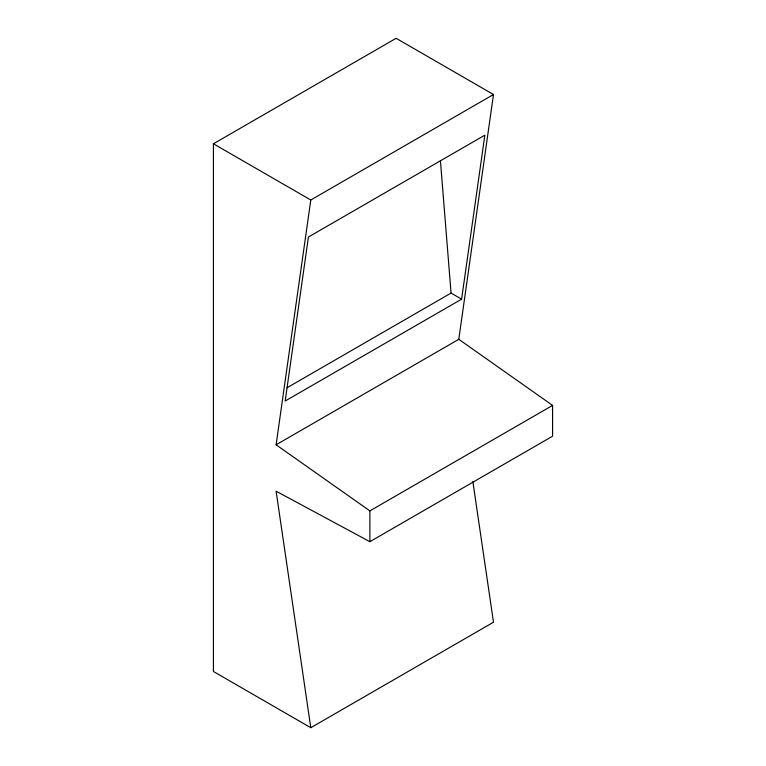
<?xml version="1.0" encoding="UTF-8"?>
<svg xmlns="http://www.w3.org/2000/svg" width="766" height="766" viewBox="0 0 766 766"><rect width="100%" height="100%" fill="white"/><g stroke="black" fill="none" stroke-linecap="round" stroke-linejoin="round"><path stroke-width="1.15" d="M310.795 727.7L276.105 491.197L369.882 541.686L369.882 510.884L276.105 444.787L310.795 199.993L493.486 94.515L396.118 38.3L213.417 143.778L213.417 671.485L310.795 727.7L493.486 622.222L472.852 481.498M493.486 94.515L458.796 339.309L552.583 405.405L552.583 436.208L369.882 541.686M461.611 299.161L484.849 135.161L308.42 237.029L285.182 401.02L461.611 299.161L451.059 293.062L440.421 160.688M287.011 387.778L451.059 293.062M276.105 444.787L458.796 339.309M369.882 510.884L552.583 405.405M213.417 143.778L310.795 199.993"/></g></svg>
